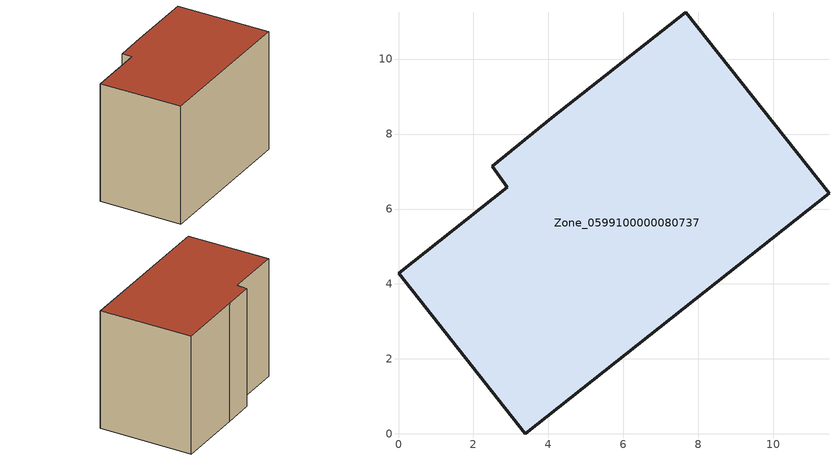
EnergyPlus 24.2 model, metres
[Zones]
Zone_0599100000080737
 floor ground (C_G): 11.49,6.42 3.39,0 0,4.28 2.9,6.58 2.5,7.13 4.09,8.43 7.66,11.25 z0
 wall outside (C_F): 3.39,0 11.49,6.42 7.66,11.25 4.09,8.43 2.5,7.13 2.9,6.58 0,4.28 3.39,0 z0:7.95
 roof outside (C_R): 11.49,6.42 7.66,11.25 4.09,8.43 2.5,7.13 2.9,6.58 0,4.28 3.39,0 z7.95
[BUILDING]
Pand.0599100000080737: North Axis=0; Terrain=City; Loads Convergence Tolerance Value=0.04; Temperature Convergence Tolerance Value=0.4; Solar Distribution=FullExterior; Maximum Number of Warmup Days=25; Minimum Number of Warmup Days=1
[Site:Location]
Rotterdam.The.Hague.AP_ZH_NLD Design_Conditions: Latitude=51.96; Longitude=4.45; Time Zone=1; Elevation=-4.5
[SITE:GROUNDTEMPERATURE:BUILDINGSURFACE]
18, 18, 18, 18, 18, 18, 18, 18, 18, 18, 18, 18
[MATERIAL] Thermal Absorptance=0.9; Solar Absorptance=0.7; Visible Absorptance=0.7
Name | Roughness | Thickness | Conductivity | Density | Specific Heat
G.TC.1992-2005 | MediumSmooth | 0.15 | 0.06 | 540 | 1210
F.TC.1992-2005 | Rough | 0.3 | 0.12 | 1920 | 840
R.TC.1992-2005 | MediumRough | 0.2 | 0.08 | 1500 | 1000
[CONSTRUCTION]
C_G: G.TC.1992-2005
C_F: F.TC.1992-2005
C_R: R.TC.1992-2005
[ZONE]
Zone_0599100000080737: Type=1; Multiplier=1; Ceiling Height=Autocalculate; Volume=Autocalculate; Floor Area=autocalculate; Part of Total Floor Area=Yes
[ZONEINFILTRATION:DESIGNFLOWRATE]
Infil_Zone_0599100000080737: Zone or ZoneList or Space or SpaceList=Zone_0599100000080737; Schedule=AlwaysOn; Design Flow Rate Calculation Method=Flow/Area; Flow Rate per Floor Area=0.0015; Constant Term Coefficient=1; Temperature Term Coefficient=0; Velocity Term Coefficient=0; Velocity Squared Term Coefficient=0
[HVACTEMPLATE:ZONE:IDEALLOADSAIRSYSTEM]
Zone_0599100000080737: Maximum Heating Supply Air Temperature=50; Minimum Cooling Supply Air Temperature=13; Maximum Heating Supply Air Humidity Ratio=0.0156; Minimum Cooling Supply Air Humidity Ratio=0.0077; Heating Limit=NoLimit; Cooling Limit=NoLimit; Dehumidification Control Type=ConstantSensibleHeatRatio; Cooling Sensible Heat Ratio=0.7; Dehumidification Setpoint=60; Humidification Control Type=None; Humidification Setpoint=30; Outdoor Air Method=None; Outdoor Air Flow Rate per Person=0.00944; Outdoor Air Flow Rate per Zone Floor Area=0; Outdoor Air Flow Rate per Zone=0; Demand Controlled Ventilation Type=None; Outdoor Air Economizer Type=NoEconomizer; Heat Recovery Type=None; Sensible Heat Recovery Effectiveness=0.7; Latent Heat Recovery Effectiveness=0.65
[ZONECONTROL:THERMOSTAT]
ThermostatControl_Zone_0599100000080737: Zone or ZoneList=Zone_0599100000080737; Control Type Schedule=DualSetpointControlType; Control 1=Thermostat_Zone_0599100000080737; Temperature Difference Between Cutout And Setpoint=0
[THERMOSTATSETPOINT:DUALSETPOINT]
Thermostat_Zone_0599100000080737: Heating Setpoint Temperature Schedule=HeatingSetpoint_Zone_0599100000080737; Cooling Setpoint Temperature Schedule=CoolingSetpoint_Zone_0599100000080737
[SCHEDULE:COMPACT]
HeatingSetpoint_Zone_0599100000080737: Through: 12/31, For: AllDays, Until: 24:00, 21
CoolingSetpoint_Zone_0599100000080737: Through: 12/31, For: AllDays, Until: 24:00, 24
DualSetpointControlType: Through: 12/31, For: AllDays, Until: 24:00, 4
AlwaysOn: Through: 12/31, For: AllDays, Until: 24:00, 1
